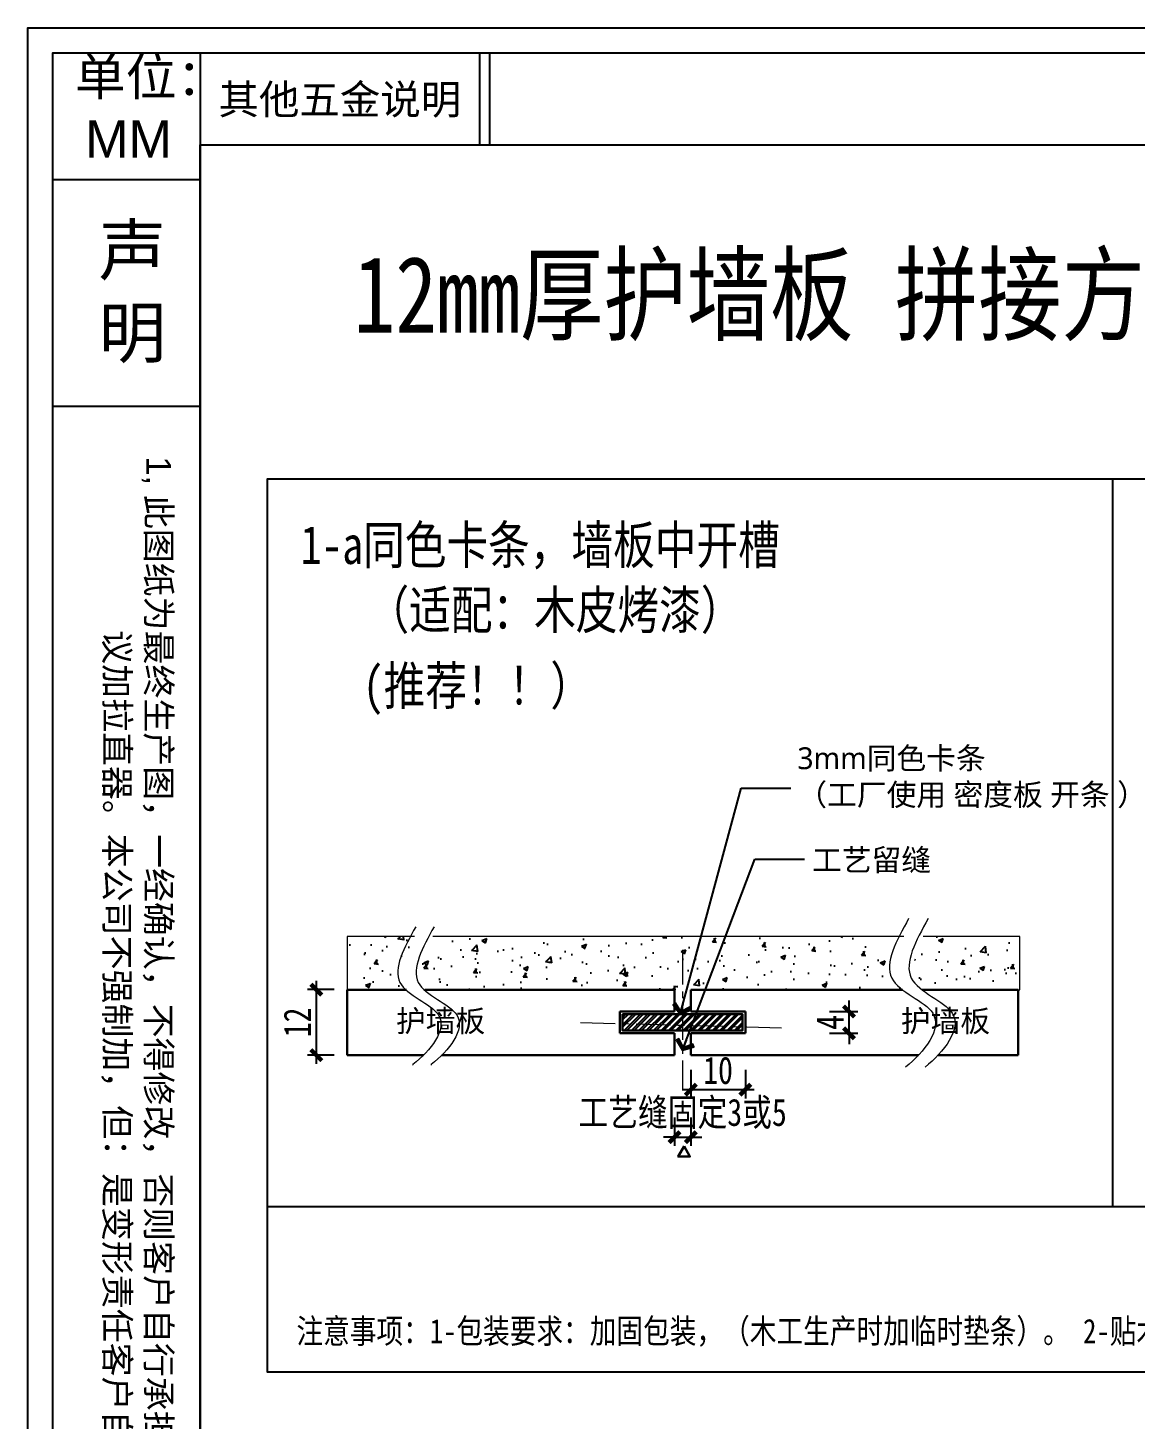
# Model space of a CAD drawing. Header units: millimetres. Extents: x 4862 to 20554, y 7569 to 11262.
# Drawn here: x 6779 to 6982, y 7951.5 to 8206.5 of the extents above; entities that cross this region are included whole.
import ezdxf
from ezdxf.enums import TextEntityAlignment as Align

# ---------------------------------------------------------------- set-up
doc = ezdxf.new("R2010")
doc.units = ezdxf.units.MM
doc.linetypes.add('CENTERX2', pattern=[20.32, 12.7, -2.54, 2.54, -2.54])
doc.layers.add('0 @ 1', color=7, linetype='Continuous')
doc.styles.get("Standard").update_dxf_attribs({"font": 'arial.ttf'})
doc.styles.add('家具尺寸文字', font='SimSun.ttf', dxfattribs={"width": 0.8})
doc.styles.add('黑石雅黑', font='Microsoft YaHei.ttf')
doc.dimstyles.new('副本 固装比例2', dxfattribs={"dimscale": 2, "dimtxt": 2.5, "dimasz": 1, "dimexe": 0.8, "dimexo": 1.2, "dimgap": 0.5, "dimtad": 1, "dimdec": 0, "dimdsep": 46, "dimtxsty": '家具尺寸文字', "dimblk": 'ARCHTICK', "dimcen": 0, "dimdle": 0.8, "dimclrd": 8, "dimclre": 8, "dimclrt": 2, "dimadec": 1, "dimazin": 2, "dimtfac": 1, "dimtdec": 0, "dimtix": 1, "dimtmove": 2, "dimatfit": 2, "dimfxl": 0, "dimtolj": 1, "dimtzin": 0, "dimarcsym": 0})
doc.dimstyles.new('深化(A1)1：1', dxfattribs={"dimtxt": 3, "dimasz": 1, "dimexe": 1.5, "dimexo": 1, "dimgap": 1, "dimtad": 1, "dimdec": 0, "dimrnd": 5, "dimdsep": 46, "dimtxsty": '黑石雅黑', "dimblk": 'ARCHTICK', "dimcen": 1, "dimclrd": 44, "dimclre": 44, "dimclrt": 50, "dimadec": 0, "dimazin": 2, "dimtfac": 1, "dimtdec": 0, "dimtix": 1, "dimtmove": 2, "dimatfit": 3, "dimldrblk": 'hl_arrow2', "dimfxl": 0, "dimtolj": 1, "dimarcsym": 0})
pattern_1 = [(50, (-35549.5975, 47101.635), (9.10923345, -0.7969543), [0.9525, -10.4775]), (355, (-35549.5975, 47101.635), (-1.762171, 9.5528423), [0.762, -8.3820292]), (100.451445, (-35548.838, 47101.569), (7.3470624, 8.7558876), [0.8095004, -8.9045122]), (46.1842, (-35549.598, 47104.175), (13.553952, -2.1021164), [1.42875, -15.71625]), (96.635558, (-35548.468, 47104), (11.8702067, 12.3713062), [1.214251, -13.3567804]), (351.18415, (-35549.598, 47104.175), (11.8702067, 12.3713062), [1.1429984, -12.5729866]), (21, (-35548.3275, 47103.54), (7.5807196, -5.1132599), [0.9525, -10.4775]), (326, (-35548.3275, 47103.54), (3.0901014, 9.2093983), [0.762, -8.382]), (71.451445, (-35547.696, 47103.114), (10.670821, 4.0961384), [0.8095004, -8.9044969]), (37.5, (-35549.5975, 47101.6352), (0.15443016, 4.22775194), [0, -8.2804, 0, -8.509, 0, -8.41375]), (7.5, (-35549.5975, 47101.6352), (3.34098313, 5.00902874), [0, -4.8514, 0, -8.0899, 0, -3.20675]), (327.5, (-35552.4296, 47101.6352), (6.77952976, -0.2864372), [0, -3.175, 0, -9.906, 0, -13.1445]), (317.5, (-35553.6996, 47101.635), (7.40645907, 1.27132455), [0, -4.1275, 0, -6.5786, 0, -9.3345])]

# ---------------------------------------------------------------- blocks, each defined once
blk = doc.blocks.new('A$C398a0407')
for p, q in [((443.2, 6784), (443.2, 64)), ((1163.2, 6546.9), (1163.2, 6784)), ((1189.6, 6546.9), (1189.6, 6784)), ((443.2, 6546.9), (8134, 6546.9))]:
    blk.add_line(p, q)
at = {"color": 8}
for p, q in [((64, 6457.7), (443.2, 6457.7)), ((64, 5874.2), (443.2, 5874.2))]:
    blk.add_line(p, q, dxfattribs=at)
for points in [[(9632, 0), (0, 0), (0, 6848), (9632, 6848)], [(9568, 64), (64, 64), (64, 6784), (9568, 6784)]]:
    blk.add_lwpolyline(points, close=True)
at = {"color": 8, "insert": (368.9, 272.3), "char_height": 64, "width": 5497.15, "attachment_point": 3, "rotation": 270}
blk.add_mtext('1, {\\fSimSun|b0|i0|c134|p2;此图纸为最终生产图，一经确认，不得修改，否则客户自行承担更改所产生的费用以及更改后出现的后果。  }2{\\fSimSun|b0|i0|c134|p2;，门高1600mm以上的门，都建议加拉直器。本公司不强制加，但：是变形责任客户自负。  }3{\\fSimSun|b0|i0|c134|p2;，如客户需要另外添加任何配件，需另外下单，此图纸不包含在内。}', dxfattribs=at)
at = {"layer": '0 @ 1', "color": 8, "attachment_point": 1}
for s, insert, char_height, width in [('\\pi13.703;单位：\\P\\pi40.286;MM', (107.3, 6770.1), 96, 391.163), ('{\\fSimSun|b0|i0|c134|p2;其他五金说明}', (490.9, 6701.9), 76.325, 737.994), ('声明', (182.3, 6340), 127.53, 194.038)]:
    blk.add_mtext(s, dxfattribs=dict(at, insert=insert, char_height=char_height, width=width))
blk = doc.blocks.new('_ArchTick')
at = {"color": 0, "linetype": 'ByBlock', "const_width": 0.4}
blk.add_lwpolyline([(-0.5, -0.5), (0.5, 0.5)], dxfattribs=at)
blk = doc.blocks.new('hl_arrow2')
at = {"color": 2}
blk.add_line((-0.22, 0), (-1, 0), dxfattribs=at)
blk.add_lwpolyline([(-0.22, 0), (-0.86, -0.69), (-0.65, -0.86), (0, 0), (-0.65, 0.86), (-0.86, 0.69)], close=True, dxfattribs=at)
for points in [[(-0.86, 0.69), (-0.65, 0.86), (-0.22, 0), (0, 0)], [(-0.86, -0.69), (-0.65, -0.86), (-0.22, 0), (0, 0)]]:
    blk.add_solid(points, dxfattribs=at)
blk = doc.blocks.new('*D189')
at = {"color": 8, "lineweight": -2, "transparency": 16777216}
for p, q in [((6929.58, 8026.24), (6929.58, 8028.24)), ((6925.98, 8026.24), (6931.18, 8026.24)), ((6929.58, 8022.24), (6929.58, 8026.24)), ((6925.98, 8022.24), (6931.18, 8022.24)), ((6929.58, 8022.24), (6929.58, 8020.24))]:
    blk.add_line(p, q, dxfattribs=at)
at = {"layer": 'Defpoints', "color": 0, "transparency": 16777216}
for p in [(6910.58, 8026.24), (6929.58, 8026.24), (6910.58, 8022.24)]:
    blk.add_point(p, dxfattribs=at)
at = {"color": 8, "lineweight": -2, "transparency": 16777216, "xscale": 2, "yscale": 2, "zscale": 2}
for p, rotation in [((6929.58, 8026.24), 270), ((6929.58, 8022.24), 90)]:
    blk.add_blockref('_ArchTick', p, dxfattribs=dict(at, rotation=rotation))
at = {"color": 2, "transparency": 16777216, "insert": (6926.08, 8024.24), "char_height": 5, "attachment_point": 5, "rotation": 90, "style": '家具尺寸文字'}
blk.add_mtext('\\A1;4', dxfattribs=at)
blk = doc.blocks.new('*D191')
at = {"color": 8, "lineweight": -2, "transparency": 16777216}
for p, q in [((6835.18, 8030.24), (6830.34, 8030.24)), ((6831.94, 8016.64), (6831.94, 8031.84)), ((6835.18, 8018.24), (6830.34, 8018.24))]:
    blk.add_line(p, q, dxfattribs=at)
at = {"layer": 'Defpoints', "color": 0, "transparency": 16777216}
for p in [(6831.94, 8030.24), (6837.58, 8030.24), (6837.58, 8018.24)]:
    blk.add_point(p, dxfattribs=at)
at = {"color": 8, "lineweight": -2, "transparency": 16777216, "xscale": 2, "yscale": 2, "zscale": 2}
for p, rotation in [((6831.94, 8030.24), 90), ((6831.94, 8018.24), 270)]:
    blk.add_blockref('_ArchTick', p, dxfattribs=dict(at, rotation=rotation))
at = {"color": 2, "transparency": 16777216, "insert": (6828.44, 8024.24), "char_height": 5, "attachment_point": 5, "rotation": 90, "style": '家具尺寸文字'}
blk.add_mtext('\\A1;12', dxfattribs=at)
blk = doc.blocks.new('*D171')
at = {"color": 8, "lineweight": -2, "transparency": 16777216}
for p, q in [((6897.58, 8006.8), (6897.58, 8001.6)), ((6900.58, 8006.8), (6900.58, 8001.6)), ((6897.58, 8003.2), (6895.58, 8003.2)), ((6897.58, 8003.2), (6900.58, 8003.2)), ((6900.58, 8003.2), (6902.58, 8003.2))]:
    blk.add_line(p, q, dxfattribs=at)
at = {"layer": 'Defpoints', "color": 0, "transparency": 16777216}
for p in [(6897.58, 8018.24), (6900.58, 8018.24), (6900.58, 8003.2)]:
    blk.add_point(p, dxfattribs=at)
at = {"color": 8, "lineweight": -2, "transparency": 16777216, "xscale": 2, "yscale": 2, "zscale": 2}
blk.add_blockref('_ArchTick', (6897.58, 8003.2), dxfattribs=at)
at = {"color": 8, "lineweight": -2, "transparency": 16777216, "xscale": 2, "yscale": 2, "zscale": 2, "rotation": 180}
blk.add_blockref('_ArchTick', (6900.58, 8003.2), dxfattribs=at)
at = {"color": 2, "transparency": 16777216, "insert": (6899.08, 8007.48), "char_height": 5, "attachment_point": 5, "style": '家具尺寸文字'}
blk.add_mtext('\\A1;工艺缝固定3或5', dxfattribs=at)
blk = doc.blocks.new('*D178')
at = {"color": 8, "lineweight": -2, "transparency": 16777216}
for p, q in [((6900.58, 8015.52), (6900.58, 8010.32)), ((6910.58, 8015.52), (6910.58, 8010.32)), ((6898.98, 8011.92), (6912.18, 8011.92))]:
    blk.add_line(p, q, dxfattribs=at)
at = {"layer": 'Defpoints', "color": 0, "transparency": 16777216}
for p in [(6900.58, 8022.24), (6910.58, 8022.24), (6910.58, 8011.92)]:
    blk.add_point(p, dxfattribs=at)
at = {"color": 8, "lineweight": -2, "transparency": 16777216, "xscale": 2, "yscale": 2, "zscale": 2, "rotation": 180}
blk.add_blockref('_ArchTick', (6900.58, 8011.92), dxfattribs=at)
at = {"color": 8, "lineweight": -2, "transparency": 16777216, "xscale": 2, "yscale": 2, "zscale": 2}
blk.add_blockref('_ArchTick', (6910.58, 8011.92), dxfattribs=at)
at = {"color": 2, "transparency": 16777216, "insert": (6905.58, 8015.42), "char_height": 5, "attachment_point": 5, "style": '家具尺寸文字'}
blk.add_mtext('\\A1;10', dxfattribs=at)
blk = doc.blocks.new('A$Caecb7373')
at = {"color": 1}
blk.add_lwpolyline([(0, 821.76), (1155.84, 821.76), (1155.84, 0), (0, 0)], close=True, dxfattribs=at)

msp = doc.modelspace()

# ---------------------------------------------------------------- hatches: boundary and pattern name
h = msp.add_hatch()
h.set_pattern_fill('AR-CONC', color=8, scale=0.05)
h.set_pattern_definition(pattern_1)
h.paths.add_polyline_path([(6849.731, 8039.627), (6849.722, 8039.608), (6849.746, 8039.653), (6849.769, 8039.697), (6849.792, 8039.742), (6849.816, 8039.787), (6849.839, 8039.831), (6849.863, 8039.876), (6849.887, 8039.921), (6849.91, 8039.965), (6849.934, 8040.01), (6837.58, 8040.01), (6837.58, 8030.237), (6848.483, 8030.237), (6848.372, 8030.408), (6848.209, 8030.69), (6848.065, 8030.977), (6847.941, 8031.268), (6847.838, 8031.563), (6847.753, 8031.863), (6847.688, 8032.167), (6847.641, 8032.475), (6847.612, 8032.787), (6847.6, 8033.102), (6847.604, 8033.422), (6847.624, 8033.745), (6847.659, 8034.071), (6847.708, 8034.4), (6847.771, 8034.733), (6847.847, 8035.068), (6847.936, 8035.406), (6848.036, 8035.747), (6848.148, 8036.09), (6848.27, 8036.436), (6848.402, 8036.784), (6848.543, 8037.133), (6848.692, 8037.485), (6848.85, 8037.838), (6849.014, 8038.193), (6849.185, 8038.55), (6849.362, 8038.908), (6849.544, 8039.267)])
h.paths.add_polyline_path([(6941.44, 8033.922), (6941.452, 8033.746), (6941.462, 8033.727), (6941.483, 8033.691), (6941.504, 8033.655), (6941.525, 8033.62), (6941.547, 8033.584), (6941.569, 8033.548), (6941.591, 8033.513), (6941.614, 8033.477), (6941.637, 8033.442), (6941.661, 8033.407), (6941.684, 8033.372), (6941.708, 8033.336), (6941.733, 8033.301), (6941.758, 8033.266), (6941.783, 8033.232), (6941.808, 8033.197), (6941.834, 8033.162), (6941.86, 8033.127), (6941.886, 8033.093), (6941.913, 8033.058), (6941.94, 8033.024), (6941.967, 8032.989), (6941.994, 8032.955), (6942.022, 8032.921), (6942.05, 8032.886), (6942.078, 8032.852), (6942.107, 8032.818), (6942.136, 8032.784), (6942.165, 8032.75), (6942.194, 8032.716), (6942.224, 8032.682), (6942.253, 8032.648), (6942.283, 8032.615), (6942.314, 8032.581), (6942.344, 8032.547), (6942.375, 8032.514), (6942.406, 8032.48), (6942.437, 8032.447), (6942.468, 8032.413), (6942.5, 8032.38), (6942.532, 8032.346), (6942.564, 8032.313), (6942.596, 8032.28), (6942.628, 8032.247), (6942.661, 8032.214), (6942.693, 8032.18), (6942.726, 8032.147), (6942.759, 8032.114), (6942.792, 8032.081), (6942.826, 8032.048), (6942.859, 8032.015), (6942.893, 8031.983), (6942.927, 8031.95), (6942.961, 8031.917), (6942.995, 8031.884), (6943.029, 8031.851), (6943.063, 8031.819), (6943.098, 8031.786), (6943.132, 8031.753), (6943.167, 8031.721), (6943.202, 8031.688), (6943.237, 8031.656), (6943.272, 8031.623), (6943.307, 8031.591), (6943.342, 8031.558), (6943.378, 8031.526), (6943.413, 8031.493), (6943.448, 8031.461), (6943.484, 8031.428), (6943.52, 8031.396), (6943.555, 8031.364), (6943.591, 8031.331), (6943.627, 8031.299), (6943.663, 8031.267), (6943.698, 8031.235), (6943.734, 8031.202), (6943.77, 8031.17), (6943.806, 8031.138), (6943.842, 8031.106), (6943.878, 8031.073), (6943.914, 8031.041), (6943.95, 8031.009), (6943.986, 8030.977), (6944.023, 8030.945), (6944.059, 8030.912), (6944.095, 8030.88), (6944.131, 8030.848), (6944.167, 8030.816), (6944.203, 8030.784), (6944.239, 8030.752), (6944.275, 8030.719), (6944.311, 8030.687), (6944.347, 8030.655), (6944.383, 8030.623), (6944.418, 8030.591), (6944.454, 8030.559), (6944.49, 8030.526), (6944.526, 8030.494), (6944.561, 8030.462), (6944.597, 8030.43), (6944.632, 8030.398), (6944.668, 8030.366), (6944.703, 8030.333), (6944.738, 8030.301), (6944.773, 8030.269), (6944.808, 8030.237), (6960.904, 8030.237), (6960.904, 8040.01), (6943.186, 8040.01), (6943.156, 8039.95), (6942.976, 8039.578), (6942.803, 8039.207), (6942.637, 8038.838), (6942.479, 8038.471), (6942.33, 8038.105), (6942.189, 8037.742), (6942.059, 8037.381), (6941.939, 8037.022), (6941.83, 8036.666), (6941.733, 8036.312), (6941.649, 8035.961), (6941.577, 8035.613), (6941.52, 8035.268), (6941.477, 8034.926), (6941.449, 8034.588), (6941.436, 8034.253)])
h.paths.add_polyline_path([(6938.397, 8034.963), (6938.401, 8034.943), (6938.405, 8034.924)])
h.paths.add_polyline_path([(6939.476, 8039.737), (6939.455, 8039.693), (6939.476, 8039.738), (6939.498, 8039.783), (6939.52, 8039.829), (6939.542, 8039.874), (6939.564, 8039.919), (6939.586, 8039.965), (6939.608, 8040.01), (6853.296, 8040.01), (6853.284, 8039.987), (6853.093, 8039.627), (6852.907, 8039.267), (6852.724, 8038.908), (6852.547, 8038.55), (6852.376, 8038.193), (6852.212, 8037.838), (6852.054, 8037.485), (6851.905, 8037.133), (6851.764, 8036.784), (6851.632, 8036.436), (6851.51, 8036.09), (6851.399, 8035.747), (6851.298, 8035.406), (6851.21, 8035.068), (6851.133, 8034.733), (6851.07, 8034.4), (6851.021, 8034.071), (6850.986, 8033.745), (6850.971, 8033.501), (6850.973, 8033.497), (6850.988, 8033.461), (6851.004, 8033.425), (6851.02, 8033.389), (6851.036, 8033.353), (6851.053, 8033.317), (6851.07, 8033.282), (6851.088, 8033.246), (6851.106, 8033.211), (6851.125, 8033.175), (6851.144, 8033.14), (6851.163, 8033.105), (6851.183, 8033.07), (6851.203, 8033.035), (6851.223, 8033), (6851.244, 8032.965), (6851.265, 8032.93), (6851.286, 8032.896), (6851.308, 8032.861), (6851.331, 8032.827), (6851.353, 8032.792), (6851.376, 8032.758), (6851.399, 8032.724), (6851.423, 8032.689), (6851.447, 8032.655), (6851.471, 8032.621), (6851.496, 8032.587), (6851.52, 8032.553), (6851.546, 8032.52), (6851.571, 8032.486), (6851.597, 8032.452), (6851.623, 8032.418), (6851.649, 8032.385), (6851.676, 8032.351), (6851.703, 8032.318), (6851.73, 8032.285), (6851.758, 8032.251), (6851.785, 8032.218), (6851.813, 8032.185), (6851.842, 8032.152), (6851.87, 8032.119), (6851.899, 8032.086), (6851.928, 8032.053), (6851.957, 8032.02), (6851.987, 8031.987), (6852.016, 8031.954), (6852.046, 8031.921), (6852.076, 8031.889), (6852.107, 8031.856), (6852.137, 8031.824), (6852.168, 8031.791), (6852.199, 8031.759), (6852.23, 8031.726), (6852.261, 8031.694), (6852.293, 8031.661), (6852.325, 8031.629), (6852.357, 8031.597), (6852.389, 8031.565), (6852.421, 8031.532), (6852.453, 8031.5), (6852.486, 8031.468), (6852.519, 8031.436), (6852.551, 8031.404), (6852.584, 8031.372), (6852.618, 8031.34), (6852.651, 8031.308), (6852.684, 8031.276), (6852.718, 8031.245), (6852.752, 8031.213), (6852.785, 8031.181), (6852.819, 8031.149), (6852.853, 8031.117), (6852.887, 8031.086), (6852.921, 8031.054), (6852.956, 8031.022), (6852.99, 8030.991), (6853.025, 8030.959), (6853.059, 8030.928), (6853.094, 8030.896), (6853.128, 8030.864), (6853.163, 8030.833), (6853.198, 8030.801), (6853.233, 8030.77), (6853.268, 8030.739), (6853.303, 8030.707), (6853.338, 8030.676), (6853.373, 8030.644), (6853.408, 8030.613), (6853.443, 8030.581), (6853.478, 8030.55), (6853.513, 8030.519), (6853.548, 8030.487), (6853.583, 8030.456), (6853.618, 8030.425), (6853.654, 8030.393), (6853.689, 8030.362), (6853.724, 8030.331), (6853.759, 8030.299), (6853.794, 8030.268), (6853.829, 8030.237), (6939.392, 8030.237), (6939.179, 8030.503), (6938.979, 8030.772), (6938.792, 8031.044), (6938.621, 8031.32), (6938.466, 8031.599), (6938.328, 8031.882), (6938.209, 8032.169), (6938.108, 8032.461), (6938.025, 8032.756), (6937.96, 8033.055), (6937.911, 8033.358), (6937.878, 8033.664), (6937.861, 8033.974), (6937.86, 8034.288), (6937.872, 8034.604), (6937.899, 8034.924), (6937.939, 8035.247), (6937.993, 8035.572), (6938.058, 8035.901), (6938.136, 8036.232), (6938.224, 8036.565), (6938.324, 8036.901), (6938.433, 8037.239), (6938.552, 8037.579), (6938.68, 8037.921), (6938.817, 8038.266), (6938.962, 8038.611), (6939.114, 8038.959), (6939.272, 8039.308), (6939.437, 8039.658)])
h.paths.add_polyline_path([(6941.193, 8031.138), (6941.209, 8031.123), (6941.229, 8031.106)])
h.paths.add_polyline_path([(6939.422, 8039.625), (6939.412, 8039.602), (6939.433, 8039.647)])
h.paths.add_polyline_path([(6941.121, 8031.202), (6941.138, 8031.187), (6941.157, 8031.17)])
h.paths.add_polyline_path([(6939.38, 8039.534), (6939.37, 8039.512), (6939.391, 8039.557)])
h.paths.add_polyline_path([(6941.049, 8031.267), (6941.066, 8031.251), (6941.085, 8031.235)])
h.paths.add_polyline_path([(6939.338, 8039.444), (6939.328, 8039.421), (6939.349, 8039.467)])
h.paths.add_polyline_path([(6940.977, 8031.331), (6940.995, 8031.316), (6941.013, 8031.299)])
h.paths.add_polyline_path([(6939.297, 8039.354), (6939.287, 8039.331), (6939.307, 8039.376)])
h.paths.add_polyline_path([(6940.906, 8031.396), (6940.923, 8031.38), (6940.942, 8031.364)])
h.paths.add_polyline_path([(6939.256, 8039.264), (6939.246, 8039.241), (6939.267, 8039.286)])
h.paths.add_polyline_path([(6940.835, 8031.461), (6940.852, 8031.445), (6940.87, 8031.428)])
h.paths.add_polyline_path([(6939.216, 8039.174), (6939.207, 8039.152), (6939.226, 8039.196)])
h.paths.add_polyline_path([(6940.764, 8031.526), (6940.781, 8031.51), (6940.799, 8031.493)])
h.paths.add_polyline_path([(6939.177, 8039.084), (6939.167, 8039.062), (6939.187, 8039.107)])
h.paths.add_polyline_path([(6940.694, 8031.591), (6940.711, 8031.575), (6940.729, 8031.558)])
h.paths.add_polyline_path([(6939.138, 8038.995), (6939.129, 8038.972), (6939.148, 8039.017)])
h.paths.add_polyline_path([(6940.623, 8031.656), (6940.64, 8031.64), (6940.658, 8031.623)])
h.paths.add_polyline_path([(6939.1, 8038.905), (6939.091, 8038.883), (6939.11, 8038.928)])
h.paths.add_polyline_path([(6940.554, 8031.721), (6940.571, 8031.705), (6940.588, 8031.688)])
h.paths.add_polyline_path([(6939.063, 8038.816), (6939.054, 8038.794), (6939.072, 8038.838)])
h.paths.add_polyline_path([(6940.484, 8031.786), (6940.501, 8031.77), (6940.519, 8031.753)])
h.paths.add_polyline_path([(6939.026, 8038.727), (6939.018, 8038.705), (6939.036, 8038.749)])
h.paths.add_polyline_path([(6940.416, 8031.851), (6940.432, 8031.835), (6940.45, 8031.819)])
h.paths.add_polyline_path([(6938.991, 8038.638), (6938.982, 8038.616), (6939, 8038.66)])
h.paths.add_polyline_path([(6940.347, 8031.917), (6940.364, 8031.901), (6940.381, 8031.884)])
h.paths.add_polyline_path([(6938.955, 8038.549), (6938.947, 8038.527), (6938.964, 8038.571)])
h.paths.add_polyline_path([(6940.279, 8031.983), (6940.296, 8031.966), (6940.313, 8031.95)])
h.paths.add_polyline_path([(6938.921, 8038.46), (6938.913, 8038.438), (6938.93, 8038.483)])
h.paths.add_polyline_path([(6940.212, 8032.048), (6940.229, 8032.032), (6940.246, 8032.015)])
h.paths.add_polyline_path([(6938.887, 8038.372), (6938.879, 8038.35), (6938.896, 8038.394)])
h.paths.add_polyline_path([(6940.146, 8032.114), (6940.162, 8032.098), (6940.179, 8032.081)])
h.paths.add_polyline_path([(6938.855, 8038.284), (6938.847, 8038.262), (6938.863, 8038.306)])
h.paths.add_polyline_path([(6940.08, 8032.18), (6940.096, 8032.164), (6940.113, 8032.147)])
h.paths.add_polyline_path([(6938.823, 8038.196), (6938.815, 8038.174), (6938.831, 8038.218)])
h.paths.add_polyline_path([(6940.015, 8032.247), (6940.03, 8032.23), (6940.047, 8032.214)])
h.paths.add_polyline_path([(6938.792, 8038.108), (6938.784, 8038.086), (6938.799, 8038.13)])
h.paths.add_polyline_path([(6939.95, 8032.313), (6939.966, 8032.297), (6939.982, 8032.28)])
h.paths.add_polyline_path([(6938.761, 8038.02), (6938.754, 8037.998), (6938.769, 8038.042)])
h.paths.add_polyline_path([(6939.886, 8032.38), (6939.902, 8032.363), (6939.918, 8032.346)])
h.paths.add_polyline_path([(6938.732, 8037.932), (6938.725, 8037.911), (6938.739, 8037.954)])
h.paths.add_polyline_path([(6939.823, 8032.447), (6939.839, 8032.43), (6939.855, 8032.413)])
h.paths.add_polyline_path([(6938.703, 8037.845), (6938.696, 8037.823), (6938.71, 8037.867)])
h.paths.add_polyline_path([(6939.761, 8032.514), (6939.776, 8032.497), (6939.792, 8032.48)])
h.paths.add_polyline_path([(6938.676, 8037.758), (6938.669, 8037.736), (6938.683, 8037.78)])
h.paths.add_polyline_path([(6939.7, 8032.581), (6939.715, 8032.564), (6939.731, 8032.547)])
h.paths.add_polyline_path([(6938.649, 8037.671), (6938.643, 8037.649), (6938.656, 8037.693)])
h.paths.add_polyline_path([(6939.64, 8032.648), (6939.655, 8032.632), (6939.67, 8032.615)])
h.paths.add_polyline_path([(6938.623, 8037.584), (6938.617, 8037.563), (6938.63, 8037.606)])
h.paths.add_polyline_path([(6939.58, 8032.716), (6939.595, 8032.699), (6939.61, 8032.682)])
h.paths.add_polyline_path([(6938.598, 8037.498), (6938.592, 8037.476), (6938.605, 8037.52)])
h.paths.add_polyline_path([(6939.522, 8032.784), (6939.536, 8032.767), (6939.551, 8032.75)])
h.paths.add_polyline_path([(6938.574, 8037.412), (6938.569, 8037.39), (6938.58, 8037.433)])
h.paths.add_polyline_path([(6939.465, 8032.852), (6939.479, 8032.835), (6939.493, 8032.818)])
h.paths.add_polyline_path([(6938.552, 8037.325), (6938.546, 8037.304), (6938.557, 8037.347)])
h.paths.add_polyline_path([(6939.408, 8032.921), (6939.422, 8032.904), (6939.436, 8032.886)])
h.paths.add_polyline_path([(6938.53, 8037.24), (6938.525, 8037.218), (6938.535, 8037.261)])
h.paths.add_polyline_path([(6939.353, 8032.989), (6939.367, 8032.972), (6939.381, 8032.955)])
h.paths.add_polyline_path([(6938.509, 8037.154), (6938.504, 8037.133), (6938.514, 8037.176)])
h.paths.add_polyline_path([(6939.299, 8033.058), (6939.312, 8033.041), (6939.326, 8033.024)])
h.paths.add_polyline_path([(6938.489, 8037.069), (6938.485, 8037.047), (6938.494, 8037.09)])
h.paths.add_polyline_path([(6939.246, 8033.127), (6939.259, 8033.11), (6939.273, 8033.093)])
h.paths.add_polyline_path([(6938.47, 8036.984), (6938.466, 8036.962), (6938.475, 8037.005)])
h.paths.add_polyline_path([(6939.195, 8033.197), (6939.207, 8033.179), (6939.22, 8033.162)])
h.paths.add_polyline_path([(6938.453, 8036.899), (6938.449, 8036.878), (6938.457, 8036.92)])
h.paths.add_polyline_path([(6939.144, 8033.266), (6939.156, 8033.249), (6939.169, 8033.232)])
h.paths.add_polyline_path([(6938.436, 8036.814), (6938.432, 8036.793), (6938.44, 8036.835)])
h.paths.add_polyline_path([(6939.095, 8033.336), (6939.107, 8033.319), (6939.119, 8033.301)])
h.paths.add_polyline_path([(6938.421, 8036.73), (6938.417, 8036.709), (6938.425, 8036.751)])
h.paths.add_polyline_path([(6939.047, 8033.407), (6939.059, 8033.389), (6939.071, 8033.372)])
h.paths.add_polyline_path([(6938.407, 8036.645), (6938.403, 8036.624), (6938.41, 8036.667)])
h.paths.add_polyline_path([(6939, 8033.477), (6939.012, 8033.46), (6939.024, 8033.442)])
h.paths.add_polyline_path([(6938.394, 8036.561), (6938.391, 8036.541), (6938.397, 8036.583)])
h.paths.add_polyline_path([(6938.955, 8033.548), (6938.966, 8033.531), (6938.978, 8033.513)])
h.paths.add_polyline_path([(6938.382, 8036.478), (6938.379, 8036.457), (6938.385, 8036.499)])
h.paths.add_polyline_path([(6938.912, 8033.62), (6938.922, 8033.602), (6938.933, 8033.584)])
h.paths.add_polyline_path([(6938.371, 8036.394), (6938.368, 8036.374), (6938.374, 8036.415)])
h.paths.add_polyline_path([(6938.869, 8033.691), (6938.88, 8033.673), (6938.89, 8033.655)])
h.paths.add_polyline_path([(6938.361, 8036.311), (6938.359, 8036.291), (6938.364, 8036.332)])
h.paths.add_polyline_path([(6938.829, 8033.763), (6938.838, 8033.745), (6938.849, 8033.727)])
h.paths.add_polyline_path([(6938.353, 8036.229), (6938.351, 8036.208), (6938.355, 8036.249)])
h.paths.add_polyline_path([(6938.789, 8033.835), (6938.799, 8033.817), (6938.809, 8033.799)])
h.paths.add_polyline_path([(6938.346, 8036.146), (6938.344, 8036.125), (6938.348, 8036.167)])
h.paths.add_polyline_path([(6938.752, 8033.908), (6938.761, 8033.89), (6938.77, 8033.872)])
h.paths.add_polyline_path([(6938.34, 8036.064), (6938.339, 8036.043), (6938.342, 8036.084)])
h.paths.add_polyline_path([(6938.716, 8033.981), (6938.724, 8033.963), (6938.733, 8033.944)])
h.paths.add_polyline_path([(6938.336, 8035.982), (6938.335, 8035.961), (6938.337, 8036.002)])
h.paths.add_polyline_path([(6938.681, 8034.054), (6938.689, 8034.036), (6938.698, 8034.017)])
h.paths.add_polyline_path([(6938.332, 8035.9), (6938.332, 8035.88), (6938.333, 8035.92)])
h.paths.add_polyline_path([(6938.648, 8034.128), (6938.656, 8034.11), (6938.665, 8034.091)])
h.paths.add_polyline_path([(6938.33, 8035.819), (6938.33, 8035.798), (6938.331, 8035.839)])
h.paths.add_polyline_path([(6938.617, 8034.202), (6938.625, 8034.183), (6938.633, 8034.165)])
h.paths.add_polyline_path([(6938.33, 8035.737), (6938.33, 8035.717), (6938.33, 8035.758)])
h.paths.add_polyline_path([(6938.588, 8034.276), (6938.595, 8034.258), (6938.602, 8034.239)])
h.paths.add_polyline_path([(6938.33, 8035.657), (6938.331, 8035.637), (6938.33, 8035.677)])
h.paths.add_polyline_path([(6938.56, 8034.351), (6938.567, 8034.332), (6938.574, 8034.314)])
h.paths.add_polyline_path([(6938.333, 8035.576), (6938.333, 8035.556), (6938.332, 8035.596)])
h.paths.add_polyline_path([(6938.534, 8034.427), (6938.541, 8034.408), (6938.547, 8034.389)])
h.paths.add_polyline_path([(6938.336, 8035.496), (6938.337, 8035.476), (6938.335, 8035.516)])
h.paths.add_polyline_path([(6938.51, 8034.502), (6938.516, 8034.483), (6938.522, 8034.464)])
h.paths.add_polyline_path([(6938.341, 8035.416), (6938.343, 8035.396), (6938.34, 8035.436)])
h.paths.add_polyline_path([(6938.487, 8034.578), (6938.493, 8034.559), (6938.498, 8034.54)])
h.paths.add_polyline_path([(6938.347, 8035.336), (6938.349, 8035.317), (6938.346, 8035.356)])
h.paths.add_polyline_path([(6938.466, 8034.654), (6938.471, 8034.635), (6938.476, 8034.616)])
h.paths.add_polyline_path([(6938.355, 8035.257), (6938.357, 8035.238), (6938.353, 8035.277)])
h.paths.add_polyline_path([(6938.447, 8034.731), (6938.451, 8034.712), (6938.456, 8034.693)])
h.paths.add_polyline_path([(6938.364, 8035.178), (6938.367, 8035.159), (6938.362, 8035.198)])
h.paths.add_polyline_path([(6938.429, 8034.808), (6938.433, 8034.789), (6938.437, 8034.769)])
h.paths.add_polyline_path([(6938.375, 8035.1), (6938.378, 8035.08), (6938.372, 8035.119)])
h.paths.add_polyline_path([(6938.412, 8034.885), (6938.416, 8034.866), (6938.42, 8034.847)])
h.paths.add_polyline_path([(6938.384, 8035.041), (6938.387, 8035.021), (6938.391, 8035.002)])
h = msp.add_hatch()
h.set_pattern_fill('AR-CONC', color=8, scale=0.05)
h.set_pattern_definition(pattern_1)
h.paths.add_polyline_path([(6849.731, 8039.627), (6849.722, 8039.608), (6849.746, 8039.653), (6849.769, 8039.697), (6849.792, 8039.742), (6849.816, 8039.787), (6849.839, 8039.831), (6849.863, 8039.876), (6849.887, 8039.921), (6849.91, 8039.965), (6849.934, 8040.01), (6837.58, 8040.01), (6837.58, 8030.237), (6848.483, 8030.237), (6848.372, 8030.408), (6848.209, 8030.69), (6848.065, 8030.977), (6847.941, 8031.268), (6847.838, 8031.563), (6847.753, 8031.863), (6847.688, 8032.167), (6847.641, 8032.475), (6847.612, 8032.787), (6847.6, 8033.102), (6847.604, 8033.422), (6847.624, 8033.745), (6847.659, 8034.071), (6847.708, 8034.4), (6847.771, 8034.733), (6847.847, 8035.068), (6847.936, 8035.406), (6848.036, 8035.747), (6848.148, 8036.09), (6848.27, 8036.436), (6848.402, 8036.784), (6848.543, 8037.133), (6848.692, 8037.485), (6848.85, 8037.838), (6849.014, 8038.193), (6849.185, 8038.55), (6849.362, 8038.908), (6849.544, 8039.267)])
h.paths.add_polyline_path([(6941.44, 8033.922), (6941.452, 8033.746), (6941.462, 8033.727), (6941.483, 8033.691), (6941.504, 8033.655), (6941.525, 8033.62), (6941.547, 8033.584), (6941.569, 8033.548), (6941.591, 8033.513), (6941.614, 8033.477), (6941.637, 8033.442), (6941.661, 8033.407), (6941.684, 8033.372), (6941.708, 8033.336), (6941.733, 8033.301), (6941.758, 8033.266), (6941.783, 8033.232), (6941.808, 8033.197), (6941.834, 8033.162), (6941.86, 8033.127), (6941.886, 8033.093), (6941.913, 8033.058), (6941.94, 8033.024), (6941.967, 8032.989), (6941.994, 8032.955), (6942.022, 8032.921), (6942.05, 8032.886), (6942.078, 8032.852), (6942.107, 8032.818), (6942.136, 8032.784), (6942.165, 8032.75), (6942.194, 8032.716), (6942.224, 8032.682), (6942.253, 8032.648), (6942.283, 8032.615), (6942.314, 8032.581), (6942.344, 8032.547), (6942.375, 8032.514), (6942.406, 8032.48), (6942.437, 8032.447), (6942.468, 8032.413), (6942.5, 8032.38), (6942.532, 8032.346), (6942.564, 8032.313), (6942.596, 8032.28), (6942.628, 8032.247), (6942.661, 8032.214), (6942.693, 8032.18), (6942.726, 8032.147), (6942.759, 8032.114), (6942.792, 8032.081), (6942.826, 8032.048), (6942.859, 8032.015), (6942.893, 8031.983), (6942.927, 8031.95), (6942.961, 8031.917), (6942.995, 8031.884), (6943.029, 8031.851), (6943.063, 8031.819), (6943.098, 8031.786), (6943.132, 8031.753), (6943.167, 8031.721), (6943.202, 8031.688), (6943.237, 8031.656), (6943.272, 8031.623), (6943.307, 8031.591), (6943.342, 8031.558), (6943.378, 8031.526), (6943.413, 8031.493), (6943.448, 8031.461), (6943.484, 8031.428), (6943.52, 8031.396), (6943.555, 8031.364), (6943.591, 8031.331), (6943.627, 8031.299), (6943.663, 8031.267), (6943.698, 8031.235), (6943.734, 8031.202), (6943.77, 8031.17), (6943.806, 8031.138), (6943.842, 8031.106), (6943.878, 8031.073), (6943.914, 8031.041), (6943.95, 8031.009), (6943.986, 8030.977), (6944.023, 8030.945), (6944.059, 8030.912), (6944.095, 8030.88), (6944.131, 8030.848), (6944.167, 8030.816), (6944.203, 8030.784), (6944.239, 8030.752), (6944.275, 8030.719), (6944.311, 8030.687), (6944.347, 8030.655), (6944.383, 8030.623), (6944.418, 8030.591), (6944.454, 8030.559), (6944.49, 8030.526), (6944.526, 8030.494), (6944.561, 8030.462), (6944.597, 8030.43), (6944.632, 8030.398), (6944.668, 8030.366), (6944.703, 8030.333), (6944.738, 8030.301), (6944.773, 8030.269), (6944.808, 8030.237), (6960.904, 8030.237), (6960.904, 8040.01), (6943.186, 8040.01), (6943.156, 8039.95), (6942.976, 8039.578), (6942.803, 8039.207), (6942.637, 8038.838), (6942.479, 8038.471), (6942.33, 8038.105), (6942.189, 8037.742), (6942.059, 8037.381), (6941.939, 8037.022), (6941.83, 8036.666), (6941.733, 8036.312), (6941.649, 8035.961), (6941.577, 8035.613), (6941.52, 8035.268), (6941.477, 8034.926), (6941.449, 8034.588), (6941.436, 8034.253)])
h.paths.add_polyline_path([(6938.397, 8034.963), (6938.401, 8034.943), (6938.405, 8034.924)])
h.paths.add_polyline_path([(6939.476, 8039.737), (6939.455, 8039.693), (6939.476, 8039.738), (6939.498, 8039.783), (6939.52, 8039.829), (6939.542, 8039.874), (6939.564, 8039.919), (6939.586, 8039.965), (6939.608, 8040.01), (6853.296, 8040.01), (6853.284, 8039.987), (6853.093, 8039.627), (6852.907, 8039.267), (6852.724, 8038.908), (6852.547, 8038.55), (6852.376, 8038.193), (6852.212, 8037.838), (6852.054, 8037.485), (6851.905, 8037.133), (6851.764, 8036.784), (6851.632, 8036.436), (6851.51, 8036.09), (6851.399, 8035.747), (6851.298, 8035.406), (6851.21, 8035.068), (6851.133, 8034.733), (6851.07, 8034.4), (6851.021, 8034.071), (6850.986, 8033.745), (6850.971, 8033.501), (6850.973, 8033.497), (6850.988, 8033.461), (6851.004, 8033.425), (6851.02, 8033.389), (6851.036, 8033.353), (6851.053, 8033.317), (6851.07, 8033.282), (6851.088, 8033.246), (6851.106, 8033.211), (6851.125, 8033.175), (6851.144, 8033.14), (6851.163, 8033.105), (6851.183, 8033.07), (6851.203, 8033.035), (6851.223, 8033), (6851.244, 8032.965), (6851.265, 8032.93), (6851.286, 8032.896), (6851.308, 8032.861), (6851.331, 8032.827), (6851.353, 8032.792), (6851.376, 8032.758), (6851.399, 8032.724), (6851.423, 8032.689), (6851.447, 8032.655), (6851.471, 8032.621), (6851.496, 8032.587), (6851.52, 8032.553), (6851.546, 8032.52), (6851.571, 8032.486), (6851.597, 8032.452), (6851.623, 8032.418), (6851.649, 8032.385), (6851.676, 8032.351), (6851.703, 8032.318), (6851.73, 8032.285), (6851.758, 8032.251), (6851.785, 8032.218), (6851.813, 8032.185), (6851.842, 8032.152), (6851.87, 8032.119), (6851.899, 8032.086), (6851.928, 8032.053), (6851.957, 8032.02), (6851.987, 8031.987), (6852.016, 8031.954), (6852.046, 8031.921), (6852.076, 8031.889), (6852.107, 8031.856), (6852.137, 8031.824), (6852.168, 8031.791), (6852.199, 8031.759), (6852.23, 8031.726), (6852.261, 8031.694), (6852.293, 8031.661), (6852.325, 8031.629), (6852.357, 8031.597), (6852.389, 8031.565), (6852.421, 8031.532), (6852.453, 8031.5), (6852.486, 8031.468), (6852.519, 8031.436), (6852.551, 8031.404), (6852.584, 8031.372), (6852.618, 8031.34), (6852.651, 8031.308), (6852.684, 8031.276), (6852.718, 8031.245), (6852.752, 8031.213), (6852.785, 8031.181), (6852.819, 8031.149), (6852.853, 8031.117), (6852.887, 8031.086), (6852.921, 8031.054), (6852.956, 8031.022), (6852.99, 8030.991), (6853.025, 8030.959), (6853.059, 8030.928), (6853.094, 8030.896), (6853.128, 8030.864), (6853.163, 8030.833), (6853.198, 8030.801), (6853.233, 8030.77), (6853.268, 8030.739), (6853.303, 8030.707), (6853.338, 8030.676), (6853.373, 8030.644), (6853.408, 8030.613), (6853.443, 8030.581), (6853.478, 8030.55), (6853.513, 8030.519), (6853.548, 8030.487), (6853.583, 8030.456), (6853.618, 8030.425), (6853.654, 8030.393), (6853.689, 8030.362), (6853.724, 8030.331), (6853.759, 8030.299), (6853.794, 8030.268), (6853.829, 8030.237), (6939.392, 8030.237), (6939.179, 8030.503), (6938.979, 8030.772), (6938.792, 8031.044), (6938.621, 8031.32), (6938.466, 8031.599), (6938.328, 8031.882), (6938.209, 8032.169), (6938.108, 8032.461), (6938.025, 8032.756), (6937.96, 8033.055), (6937.911, 8033.358), (6937.878, 8033.664), (6937.861, 8033.974), (6937.86, 8034.288), (6937.872, 8034.604), (6937.899, 8034.924), (6937.939, 8035.247), (6937.993, 8035.572), (6938.058, 8035.901), (6938.136, 8036.232), (6938.224, 8036.565), (6938.324, 8036.901), (6938.433, 8037.239), (6938.552, 8037.579), (6938.68, 8037.921), (6938.817, 8038.266), (6938.962, 8038.611), (6939.114, 8038.959), (6939.272, 8039.308), (6939.437, 8039.658)])
h.paths.add_polyline_path([(6941.193, 8031.138), (6941.209, 8031.123), (6941.229, 8031.106)])
h.paths.add_polyline_path([(6939.422, 8039.625), (6939.412, 8039.602), (6939.433, 8039.647)])
h.paths.add_polyline_path([(6941.121, 8031.202), (6941.138, 8031.187), (6941.157, 8031.17)])
h.paths.add_polyline_path([(6939.38, 8039.534), (6939.37, 8039.512), (6939.391, 8039.557)])
h.paths.add_polyline_path([(6941.049, 8031.267), (6941.066, 8031.251), (6941.085, 8031.235)])
h.paths.add_polyline_path([(6939.338, 8039.444), (6939.328, 8039.421), (6939.349, 8039.467)])
h.paths.add_polyline_path([(6940.977, 8031.331), (6940.995, 8031.316), (6941.013, 8031.299)])
h.paths.add_polyline_path([(6939.297, 8039.354), (6939.287, 8039.331), (6939.307, 8039.376)])
h.paths.add_polyline_path([(6940.906, 8031.396), (6940.923, 8031.38), (6940.942, 8031.364)])
h.paths.add_polyline_path([(6939.256, 8039.264), (6939.246, 8039.241), (6939.267, 8039.286)])
h.paths.add_polyline_path([(6940.835, 8031.461), (6940.852, 8031.445), (6940.87, 8031.428)])
h.paths.add_polyline_path([(6939.216, 8039.174), (6939.207, 8039.152), (6939.226, 8039.196)])
h.paths.add_polyline_path([(6940.764, 8031.526), (6940.781, 8031.51), (6940.799, 8031.493)])
h.paths.add_polyline_path([(6939.177, 8039.084), (6939.167, 8039.062), (6939.187, 8039.107)])
h.paths.add_polyline_path([(6940.694, 8031.591), (6940.711, 8031.575), (6940.729, 8031.558)])
h.paths.add_polyline_path([(6939.138, 8038.995), (6939.129, 8038.972), (6939.148, 8039.017)])
h.paths.add_polyline_path([(6940.623, 8031.656), (6940.64, 8031.64), (6940.658, 8031.623)])
h.paths.add_polyline_path([(6939.1, 8038.905), (6939.091, 8038.883), (6939.11, 8038.928)])
h.paths.add_polyline_path([(6940.554, 8031.721), (6940.571, 8031.705), (6940.588, 8031.688)])
h.paths.add_polyline_path([(6939.063, 8038.816), (6939.054, 8038.794), (6939.072, 8038.838)])
h.paths.add_polyline_path([(6940.484, 8031.786), (6940.501, 8031.77), (6940.519, 8031.753)])
h.paths.add_polyline_path([(6939.026, 8038.727), (6939.018, 8038.705), (6939.036, 8038.749)])
h.paths.add_polyline_path([(6940.416, 8031.851), (6940.432, 8031.835), (6940.45, 8031.819)])
h.paths.add_polyline_path([(6938.991, 8038.638), (6938.982, 8038.616), (6939, 8038.66)])
h.paths.add_polyline_path([(6940.347, 8031.917), (6940.364, 8031.901), (6940.381, 8031.884)])
h.paths.add_polyline_path([(6938.955, 8038.549), (6938.947, 8038.527), (6938.964, 8038.571)])
h.paths.add_polyline_path([(6940.279, 8031.983), (6940.296, 8031.966), (6940.313, 8031.95)])
h.paths.add_polyline_path([(6938.921, 8038.46), (6938.913, 8038.438), (6938.93, 8038.483)])
h.paths.add_polyline_path([(6940.212, 8032.048), (6940.229, 8032.032), (6940.246, 8032.015)])
h.paths.add_polyline_path([(6938.887, 8038.372), (6938.879, 8038.35), (6938.896, 8038.394)])
h.paths.add_polyline_path([(6940.146, 8032.114), (6940.162, 8032.098), (6940.179, 8032.081)])
h.paths.add_polyline_path([(6938.855, 8038.284), (6938.847, 8038.262), (6938.863, 8038.306)])
h.paths.add_polyline_path([(6940.08, 8032.18), (6940.096, 8032.164), (6940.113, 8032.147)])
h.paths.add_polyline_path([(6938.823, 8038.196), (6938.815, 8038.174), (6938.831, 8038.218)])
h.paths.add_polyline_path([(6940.015, 8032.247), (6940.03, 8032.23), (6940.047, 8032.214)])
h.paths.add_polyline_path([(6938.792, 8038.108), (6938.784, 8038.086), (6938.799, 8038.13)])
h.paths.add_polyline_path([(6939.95, 8032.313), (6939.966, 8032.297), (6939.982, 8032.28)])
h.paths.add_polyline_path([(6938.761, 8038.02), (6938.754, 8037.998), (6938.769, 8038.042)])
h.paths.add_polyline_path([(6939.886, 8032.38), (6939.902, 8032.363), (6939.918, 8032.346)])
h.paths.add_polyline_path([(6938.732, 8037.932), (6938.725, 8037.911), (6938.739, 8037.954)])
h.paths.add_polyline_path([(6939.823, 8032.447), (6939.839, 8032.43), (6939.855, 8032.413)])
h.paths.add_polyline_path([(6938.703, 8037.845), (6938.696, 8037.823), (6938.71, 8037.867)])
h.paths.add_polyline_path([(6939.761, 8032.514), (6939.776, 8032.497), (6939.792, 8032.48)])
h.paths.add_polyline_path([(6938.676, 8037.758), (6938.669, 8037.736), (6938.683, 8037.78)])
h.paths.add_polyline_path([(6939.7, 8032.581), (6939.715, 8032.564), (6939.731, 8032.547)])
h.paths.add_polyline_path([(6938.649, 8037.671), (6938.643, 8037.649), (6938.656, 8037.693)])
h.paths.add_polyline_path([(6939.64, 8032.648), (6939.655, 8032.632), (6939.67, 8032.615)])
h.paths.add_polyline_path([(6938.623, 8037.584), (6938.617, 8037.563), (6938.63, 8037.606)])
h.paths.add_polyline_path([(6939.58, 8032.716), (6939.595, 8032.699), (6939.61, 8032.682)])
h.paths.add_polyline_path([(6938.598, 8037.498), (6938.592, 8037.476), (6938.605, 8037.52)])
h.paths.add_polyline_path([(6939.522, 8032.784), (6939.536, 8032.767), (6939.551, 8032.75)])
h.paths.add_polyline_path([(6938.574, 8037.412), (6938.569, 8037.39), (6938.58, 8037.433)])
h.paths.add_polyline_path([(6939.465, 8032.852), (6939.479, 8032.835), (6939.493, 8032.818)])
h.paths.add_polyline_path([(6938.552, 8037.325), (6938.546, 8037.304), (6938.557, 8037.347)])
h.paths.add_polyline_path([(6939.408, 8032.921), (6939.422, 8032.904), (6939.436, 8032.886)])
h.paths.add_polyline_path([(6938.53, 8037.24), (6938.525, 8037.218), (6938.535, 8037.261)])
h.paths.add_polyline_path([(6939.353, 8032.989), (6939.367, 8032.972), (6939.381, 8032.955)])
h.paths.add_polyline_path([(6938.509, 8037.154), (6938.504, 8037.133), (6938.514, 8037.176)])
h.paths.add_polyline_path([(6939.299, 8033.058), (6939.312, 8033.041), (6939.326, 8033.024)])
h.paths.add_polyline_path([(6938.489, 8037.069), (6938.485, 8037.047), (6938.494, 8037.09)])
h.paths.add_polyline_path([(6939.246, 8033.127), (6939.259, 8033.11), (6939.273, 8033.093)])
h.paths.add_polyline_path([(6938.47, 8036.984), (6938.466, 8036.962), (6938.475, 8037.005)])
h.paths.add_polyline_path([(6939.195, 8033.197), (6939.207, 8033.179), (6939.22, 8033.162)])
h.paths.add_polyline_path([(6938.453, 8036.899), (6938.449, 8036.878), (6938.457, 8036.92)])
h.paths.add_polyline_path([(6939.144, 8033.266), (6939.156, 8033.249), (6939.169, 8033.232)])
h.paths.add_polyline_path([(6938.436, 8036.814), (6938.432, 8036.793), (6938.44, 8036.835)])
h.paths.add_polyline_path([(6939.095, 8033.336), (6939.107, 8033.319), (6939.119, 8033.301)])
h.paths.add_polyline_path([(6938.421, 8036.73), (6938.417, 8036.709), (6938.425, 8036.751)])
h.paths.add_polyline_path([(6939.047, 8033.407), (6939.059, 8033.389), (6939.071, 8033.372)])
h.paths.add_polyline_path([(6938.407, 8036.645), (6938.403, 8036.624), (6938.41, 8036.667)])
h.paths.add_polyline_path([(6939, 8033.477), (6939.012, 8033.46), (6939.024, 8033.442)])
h.paths.add_polyline_path([(6938.394, 8036.561), (6938.391, 8036.541), (6938.397, 8036.583)])
h.paths.add_polyline_path([(6938.955, 8033.548), (6938.966, 8033.531), (6938.978, 8033.513)])
h.paths.add_polyline_path([(6938.382, 8036.478), (6938.379, 8036.457), (6938.385, 8036.499)])
h.paths.add_polyline_path([(6938.912, 8033.62), (6938.922, 8033.602), (6938.933, 8033.584)])
h.paths.add_polyline_path([(6938.371, 8036.394), (6938.368, 8036.374), (6938.374, 8036.415)])
h.paths.add_polyline_path([(6938.869, 8033.691), (6938.88, 8033.673), (6938.89, 8033.655)])
h.paths.add_polyline_path([(6938.361, 8036.311), (6938.359, 8036.291), (6938.364, 8036.332)])
h.paths.add_polyline_path([(6938.829, 8033.763), (6938.838, 8033.745), (6938.849, 8033.727)])
h.paths.add_polyline_path([(6938.353, 8036.229), (6938.351, 8036.208), (6938.355, 8036.249)])
h.paths.add_polyline_path([(6938.789, 8033.835), (6938.799, 8033.817), (6938.809, 8033.799)])
h.paths.add_polyline_path([(6938.346, 8036.146), (6938.344, 8036.125), (6938.348, 8036.167)])
h.paths.add_polyline_path([(6938.752, 8033.908), (6938.761, 8033.89), (6938.77, 8033.872)])
h.paths.add_polyline_path([(6938.34, 8036.064), (6938.339, 8036.043), (6938.342, 8036.084)])
h.paths.add_polyline_path([(6938.716, 8033.981), (6938.724, 8033.963), (6938.733, 8033.944)])
h.paths.add_polyline_path([(6938.336, 8035.982), (6938.335, 8035.961), (6938.337, 8036.002)])
h.paths.add_polyline_path([(6938.681, 8034.054), (6938.689, 8034.036), (6938.698, 8034.017)])
h.paths.add_polyline_path([(6938.332, 8035.9), (6938.332, 8035.88), (6938.333, 8035.92)])
h.paths.add_polyline_path([(6938.648, 8034.128), (6938.656, 8034.11), (6938.665, 8034.091)])
h.paths.add_polyline_path([(6938.33, 8035.819), (6938.33, 8035.798), (6938.331, 8035.839)])
h.paths.add_polyline_path([(6938.617, 8034.202), (6938.625, 8034.183), (6938.633, 8034.165)])
h.paths.add_polyline_path([(6938.33, 8035.737), (6938.33, 8035.717), (6938.33, 8035.758)])
h.paths.add_polyline_path([(6938.588, 8034.276), (6938.595, 8034.258), (6938.602, 8034.239)])
h.paths.add_polyline_path([(6938.33, 8035.657), (6938.331, 8035.637), (6938.33, 8035.677)])
h.paths.add_polyline_path([(6938.56, 8034.351), (6938.567, 8034.332), (6938.574, 8034.314)])
h.paths.add_polyline_path([(6938.333, 8035.576), (6938.333, 8035.556), (6938.332, 8035.596)])
h.paths.add_polyline_path([(6938.534, 8034.427), (6938.541, 8034.408), (6938.547, 8034.389)])
h.paths.add_polyline_path([(6938.336, 8035.496), (6938.337, 8035.476), (6938.335, 8035.516)])
h.paths.add_polyline_path([(6938.51, 8034.502), (6938.516, 8034.483), (6938.522, 8034.464)])
h.paths.add_polyline_path([(6938.341, 8035.416), (6938.343, 8035.396), (6938.34, 8035.436)])
h.paths.add_polyline_path([(6938.487, 8034.578), (6938.493, 8034.559), (6938.498, 8034.54)])
h.paths.add_polyline_path([(6938.347, 8035.336), (6938.349, 8035.317), (6938.346, 8035.356)])
h.paths.add_polyline_path([(6938.466, 8034.654), (6938.471, 8034.635), (6938.476, 8034.616)])
h.paths.add_polyline_path([(6938.355, 8035.257), (6938.357, 8035.238), (6938.353, 8035.277)])
h.paths.add_polyline_path([(6938.447, 8034.731), (6938.451, 8034.712), (6938.456, 8034.693)])
h.paths.add_polyline_path([(6938.364, 8035.178), (6938.367, 8035.159), (6938.362, 8035.198)])
h.paths.add_polyline_path([(6938.429, 8034.808), (6938.433, 8034.789), (6938.437, 8034.769)])
h.paths.add_polyline_path([(6938.375, 8035.1), (6938.378, 8035.08), (6938.372, 8035.119)])
h.paths.add_polyline_path([(6938.412, 8034.885), (6938.416, 8034.866), (6938.42, 8034.847)])
h.paths.add_polyline_path([(6938.384, 8035.041), (6938.387, 8035.021), (6938.391, 8035.002)])
h = msp.add_hatch()
h.set_pattern_fill('ANSI32', color=9, scale=0.1)
h.set_pattern_definition([(45, (-34713.8257, 48270.626), (-0.673519209, 0.673519209), []), (45, (-34713.3767, 48270.626), (-0.673519209, 0.673519209), [])])
h.paths.add_polyline_path([(6888.082, 8025.737), (6910.082, 8025.737), (6910.082, 8022.737), (6888.082, 8022.737)])

# ---------------------------------------------------------------- linework, layer by layer
at = {"color": 1, "linetype": 'CENTERX2', "lineweight": 13, "ltscale": 0.5}
for p, q in [((6899.082, 8037.551), (6899.082, 8011.976)), ((6880.383, 8024.237), (6917.781, 8023.237))]:
    msp.add_line(p, q, dxfattribs=at)
at = {"lineweight": 30}
for p, q in [((6837.58, 8030.237), (6848.481, 8030.237)), ((6837.58, 8030.237), (6837.58, 8018.237)), ((6851.843, 8030.237), (6897.582, 8030.237)), ((6897.582, 8030.237), (6897.582, 8026.237)), ((6900.582, 8030.237), (6939.392, 8030.237)), ((6900.582, 8030.237), (6900.582, 8026.237)), ((6942.969, 8030.237), (6960.584, 8030.237)), ((6960.584, 8030.237), (6960.584, 8018.237)), ((6887.582, 8026.237), (6887.582, 8022.237)), ((6887.582, 8026.237), (6897.582, 8026.237)), ((6888.082, 8025.737), (6888.082, 8022.737)), ((6888.082, 8025.737), (6910.082, 8025.737)), ((6900.582, 8026.237), (6910.582, 8026.237)), ((6910.082, 8025.737), (6910.082, 8022.737)), ((6910.582, 8026.237), (6910.582, 8022.237)), ((6887.582, 8022.237), (6897.582, 8022.237)), ((6888.082, 8022.737), (6910.082, 8022.737)), ((6897.582, 8022.237), (6897.582, 8018.237)), ((6900.582, 8022.237), (6900.582, 8018.237)), ((6900.582, 8022.237), (6910.582, 8022.237)), ((6837.58, 8018.237), (6851.568, 8018.237)), ((6854.93, 8018.237), (6897.582, 8018.237)), ((6900.582, 8018.237), (6942.323, 8018.237)), ((6945.901, 8018.237), (6960.584, 8018.237))]:
    msp.add_line(p, q, dxfattribs=at)
for points in [[(7358.313, 7747.243), (6810.611, 7747.243), (6810.611, 8185.07), (7358.313, 8185.07)], [(6822.974, 8123.875), (7132.763, 8123.875), (7132.763, 7960.123), (6822.974, 7960.123)], [(6822.974, 8123.875), (7132.763, 8123.875), (7132.763, 7990.452), (6822.974, 7990.452)], [(6977.868, 7990.452), (6822.974, 7990.452), (6822.974, 8123.875), (6977.868, 8123.875)], [(6888.082, 8025.737), (6910.082, 8025.737), (6910.082, 8022.737), (6888.082, 8022.737)]]:
    msp.add_lwpolyline(points, close=True)
at = {"color": 251, "lineweight": 13, "true_color": 0x636466}
for points in [[(6849.934, 8040.01), (6837.58, 8040.01), (6837.58, 8030.237), (6848.481, 8030.237)], [(6939.608, 8040.01), (6853.296, 8040.01)], [(6944.808, 8030.237), (6960.904, 8030.237), (6960.904, 8040.01), (6943.186, 8040.01)]]:
    msp.add_lwpolyline(points, dxfattribs=at)
at = {"lineweight": 30}
msp.add_lwpolyline([(6899.336, 8001.527), (6898.252, 7999.649), (6900.42, 7999.649)], close=True, dxfattribs=at)
at = {"lineweight": 5}
for points, knots in [([(6940.513, 8043.262), (6938.27, 8039.204), (6933.857, 8031.22), (6949.43, 8026.387), (6943.343, 8018.801), (6939.965, 8016.038)], [0, 0, 0, 0, 4.0859304, 8.0369645, 12.9613347, 12.9613347, 12.9613347, 12.9613347]), ([(6944.091, 8043.262), (6941.847, 8039.204), (6937.435, 8031.22), (6953.008, 8026.387), (6946.92, 8018.801), (6943.542, 8016.038)], [0, 0, 0, 0, 4.0859304, 8.0369645, 12.9613347, 12.9613347, 12.9613347, 12.9613347]), ([(6850.159, 8041.767), (6848.051, 8037.953), (6843.903, 8030.449), (6858.54, 8026.087), (6852.818, 8019.018), (6849.643, 8016.541), (6849.613, 8016.498), (6849.583, 8016.455), (6849.553, 8016.413)], [0, 0, 0, 0, 4.0859304, 8.0369645, 12.9613347, 12.9613347, 12.9613347, 13.0082078, 13.0082078, 13.0082078, 13.0082078]), ([(6853.521, 8041.767), (6851.413, 8037.953), (6847.265, 8030.449), (6861.902, 8026.087), (6856.18, 8019.018), (6853.006, 8016.541), (6852.975, 8016.498), (6852.945, 8016.455), (6852.915, 8016.413)], [0, 0, 0, 0, 4.0859304, 8.0369645, 12.9613347, 12.9613347, 12.9613347, 13.0082078, 13.0082078, 13.0082078, 13.0082078])]:
    msp.add_open_spline(points, degree=3, knots=knots, dxfattribs=at)

# ---------------------------------------------------------------- block references
at = {"xscale": 0.07121552266649725, "yscale": 0.07121552266649725, "zscale": 0.07121552266649725}
msp.add_blockref('A$C398a0407', (6779.047, 7718.828), dxfattribs=at)
at = {"color": 1, "xscale": 0.593462688887471, "yscale": 0.593462688887471, "zscale": 0.593462688887471}
msp.add_blockref('A$Caecb7373', (6779.047, 7718.828), dxfattribs=at)

# ---------------------------------------------------------------- texts
at = {"color": 1, "style": '家具尺寸文字', "width": 0.8}
msp.add_text('12mm厚护墙板 拼接方式', height=14, dxfattribs=at).set_placement((6838.79, 8157.637), align=Align.MIDDLE_LEFT)
at = {"color": 50, "style": '家具尺寸文字', "width": 0.8}
msp.add_text('1-a同色卡条，墙板中开槽', height=7, dxfattribs=at).set_placement((6829.079, 8111.757), align=Align.MIDDLE_LEFT)
at = {"style": '黑石雅黑'}
for s, p in [('工艺留缝 ', (6922.808, 8052.008)), ('护墙板', (6846.527, 8022.503)), ('护墙板', (6939.081, 8022.503))]:
    msp.add_text(s, height=4, dxfattribs=at).set_placement(p)
at = {"color": 50, "insert": (6841.31, 8103.338), "char_height": 7, "width": 156.27989, "attachment_point": 1, "style": '家具尺寸文字'}
msp.add_mtext('（适配：木皮烤漆）', dxfattribs=at)
at = {"color": 4, "insert": (6840.47, 8089.444), "char_height": 7, "width": 319.21173, "attachment_point": 1, "style": '家具尺寸文字'}
msp.add_mtext('(推荐！！）', dxfattribs=at)
at = {"insert": (6920.102, 8074.652), "char_height": 4, "width": 86.34637, "attachment_point": 1, "style": '黑石雅黑'}
msp.add_mtext('3mm同色卡条\\P（工厂使用 密度板 开条 ）', dxfattribs=at)
at = {"color": 6, "insert": (6828.298, 7969.913), "char_height": 4.48, "width": 257.02558, "attachment_point": 1, "style": '家具尺寸文字'}
msp.add_mtext('注意事项：1-包装要求：加固包装，（木工生产时加临时垫条）。 2-贴木皮时，见光面需全贴木皮。', dxfattribs=at)

# ---------------------------------------------------------------- dimensions: what is measured, and where the dimension line sits
for base, p1, p2, picture, middle in [((6831.936, 8030.237), (6837.58, 8018.237), (6837.58, 8030.237), '*D191', (6828.436, 8024.237)), ((6929.582, 8026.237), (6910.582, 8022.237), (6910.582, 8026.237), '*D189', (6926.082, 8024.237))]:
    dim = msp.add_linear_dim(base=base, p1=p1, p2=p2, angle=90, dimstyle='副本 固装比例2')
    dim.commit()
    dim.dimension.update_dxf_attribs({"geometry": picture, "text_midpoint": middle})
dim = msp.add_linear_dim(base=(6910.582, 8011.924), p1=(6900.582, 8022.237), p2=(6910.582, 8022.237), dimstyle='副本 固装比例2')
dim.commit()
dim.dimension.update_dxf_attribs({"geometry": '*D178', "text_midpoint": (6905.582, 8015.424)})
dim = msp.add_linear_dim(base=(6900.582, 8003.202), p1=(6897.582, 8018.237), p2=(6900.582, 8018.237), text='工艺缝固定3或5', dimstyle='副本 固装比例2')
dim.commit()
dim.dimension.update_dxf_attribs({"geometry": '*D171', "text_midpoint": (6899.082, 8007.484)})

# ---------------------------------------------------------------- leaders
at = {"ltscale": 500}
for points in [[(6898.652, 8025.737), (6909.806, 8067.186), (6918.939, 8067.186)], [(6899.082, 8019.136), (6912.303, 8054.129), (6921.436, 8054.129)]]:
    msp.add_leader(points, dimstyle='深化(A1)1：1', override={"dimasz": 2, "dimgap": 1, "dimtad": 0}, dxfattribs=at)

doc.saveas('drawing.dxf')
